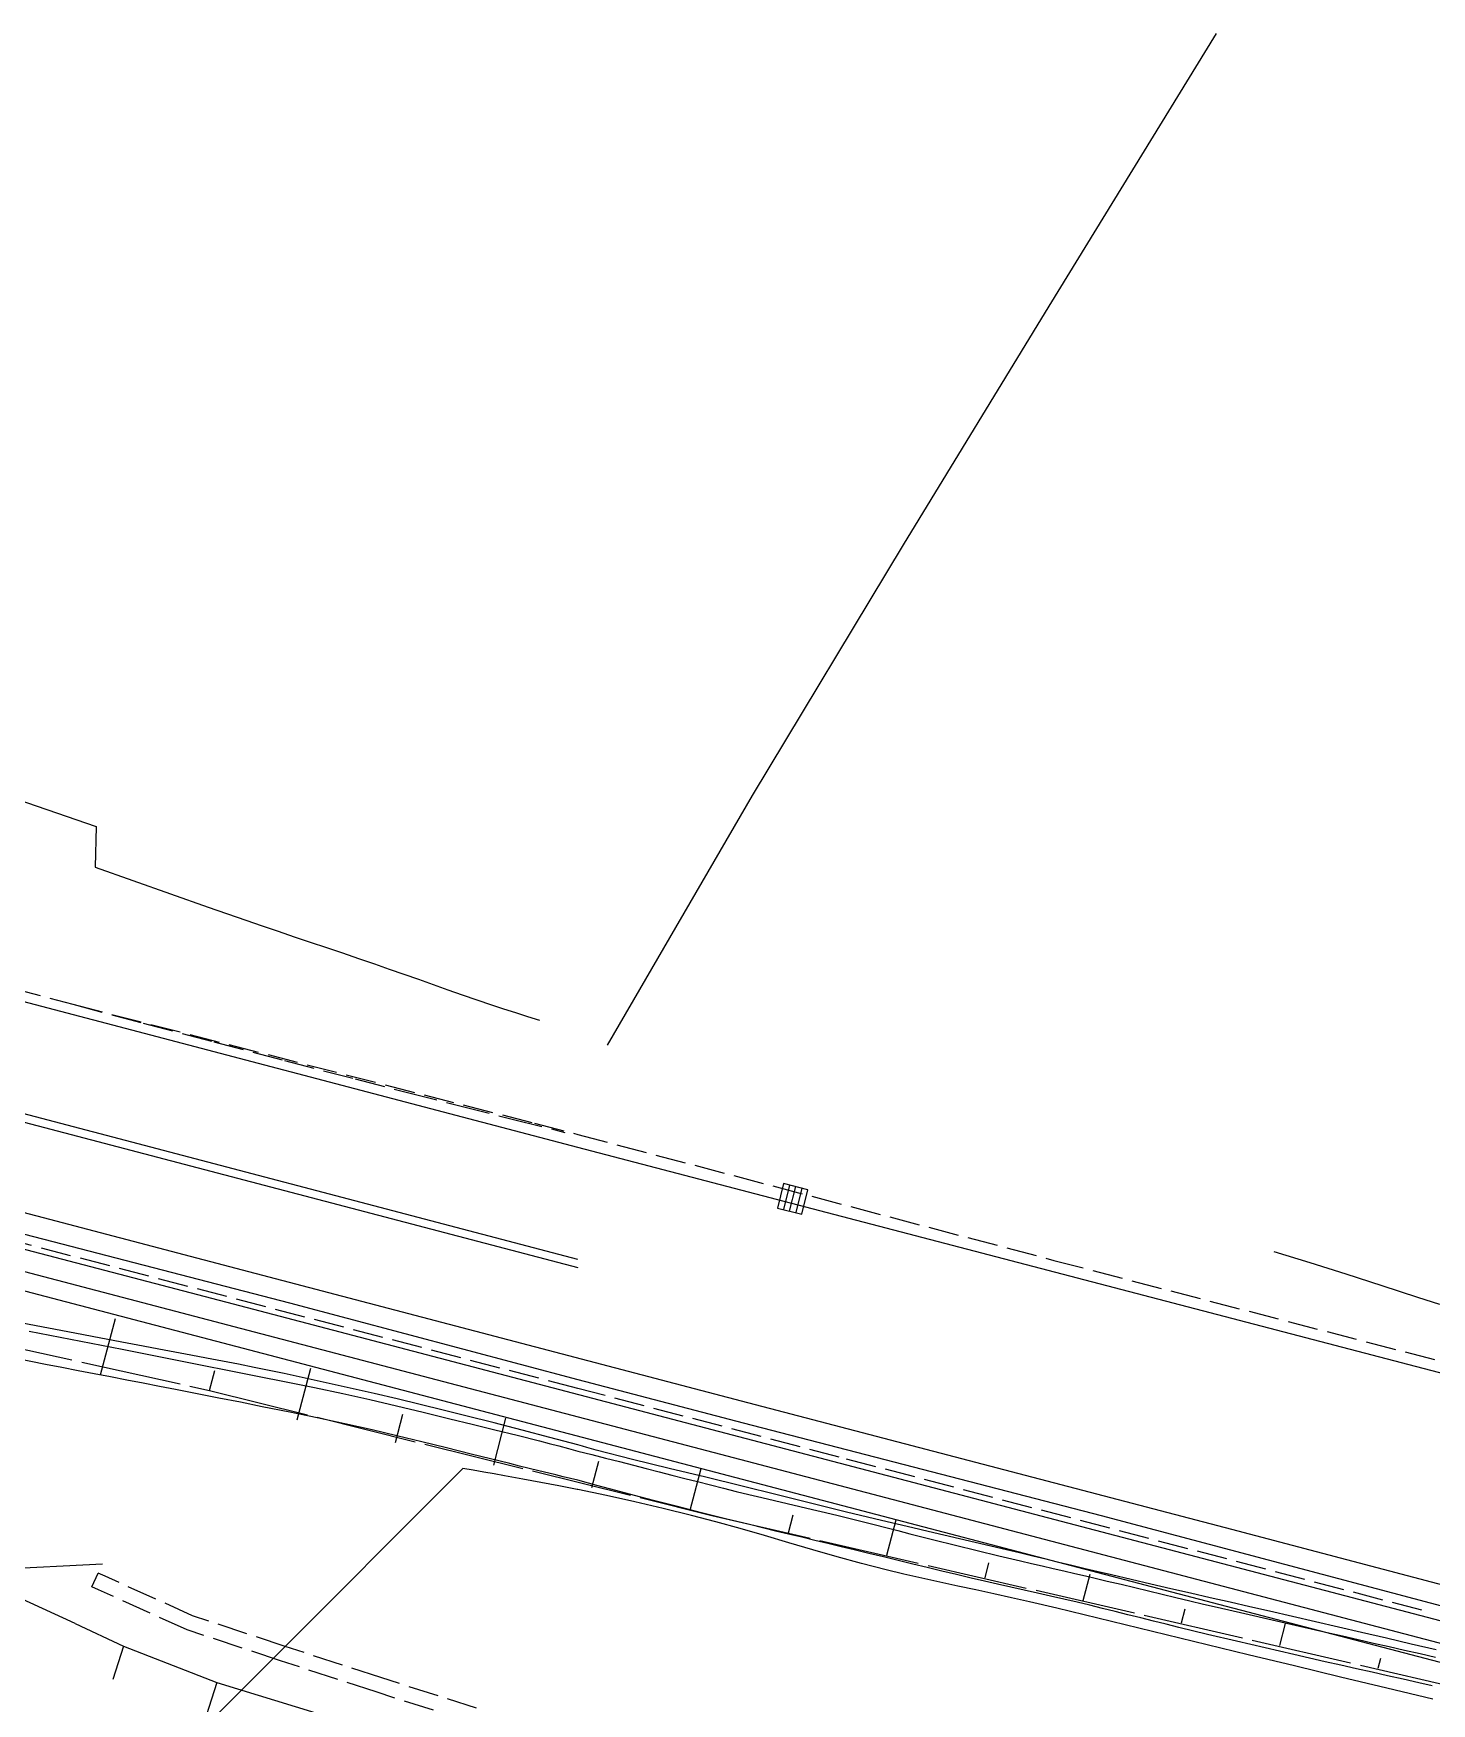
# Model space of a CAD drawing. Header units: millimetres. Extents: x 127045 to 128191, y 151549 to 152340.
# Drawn here: x 127846.1 to 127984.7, y 151842.5 to 152008.1 of the extents above; entities that cross this region are included whole.
import ezdxf

# ---------------------------------------------------------------- set-up
doc = ezdxf.new("R2010")
doc.units = ezdxf.units.MM
doc.header["$MEASUREMENT"] = 0
for name, pattern in [('INT_344$0$TYPE1', [4, 3, -1]), ('INT_344$0$TYPE3', [11, 10, -1]), ('TGV_344$0$TYPE1', [4, 3, -1]), ('VOI_344$0$TYPE3', [11, 10, -1])]:
    doc.linetypes.add(name, pattern=pattern)
doc.layers.get('0').update_dxf_attribs({"color": 252, "linetype": 'CONTINUOUS'})
for name, color, linetype in [('INT_344$0$106', 252, 'CONTINUOUS'), ('INT_344$0$113', 252, 'CONTINUOUS'), ('INT_344$0$136', 252, 'CONTINUOUS'), ('TGV_344$0$1', 252, 'CONTINUOUS'), ('TGV_344$0$36', 252, 'CONTINUOUS'), ('TGV_344$0$5', 252, 'CONTINUOUS'), ('VOI_344$0$101', 252, 'CONTINUOUS'), ('VOI_344$0$113', 252, 'CONTINUOUS')]:
    doc.layers.add(name, color=color, linetype=linetype)

# ---------------------------------------------------------------- blocks, each defined once
blk = doc.blocks.new('INT_344')
for p, q in [((127850.19726, 151850.399955, 67.541634), (127855.001292, 151848.14737, 67.541634)), ((127855.001292, 151848.14737, 67.541634), (127864.248216, 151844.551207, 67.541634)), ((127864.248216, 151844.551207, 67.541634), (127874.082247, 151841.542172, 67.541634))]:
    blk.add_line(p, q)
at = {"layer": 'INT_344$0$106', "linetype": 'INT_344$0$TYPE1'}
for p, q in [((127851.865061, 151854.035672, 67.541634), (127852.490487, 151855.399066, 67.541634)), ((127853.193051, 151855.076781, 67.518837), (127852.490487, 151855.399066, 67.541634)), ((127861.845764, 151851.165649, 67.2883), (127853.188718, 151855.079254, 67.51828)), ((127853.188718, 151855.079254, 67.51828), (127853.193051, 151855.076781, 67.518837)), ((127852.507244, 151853.741086, 67.518837), (127851.865061, 151854.035672, 67.541634)), ((127861.299797, 151849.766309, 67.2883), (127852.506509, 151853.741505, 67.51828)), ((127852.506509, 151853.741505, 67.51828), (127852.507244, 151853.741086, 67.518837)), ((127870.572536, 151846.69945, 67.407608), (127861.299797, 151849.766309, 67.2883)), ((127871.040906, 151848.124454, 67.407608), (127861.845764, 151851.165649, 67.2883)), ((127880.502417, 151845.0341, 67.536774), (127871.040906, 151848.124454, 67.407608)), ((127880.041847, 151843.606548, 67.536774), (127870.572536, 151846.69945, 67.407608)), ((127889.998546, 151842.008208, 67.68734), (127880.502417, 151845.0341, 67.536774)), ((127889.542079, 151840.579349, 67.68734), (127880.041847, 151843.606548, 67.536774))]:
    blk.add_line(p, q, dxfattribs=at)
at = {"layer": 'INT_344$0$113', "linetype": 'INT_344$0$TYPE3'}
for p, q in [((127850.19726, 151850.399955, 67.541634), (127841.53931, 151854.371592, 67.951897)), ((127855.001292, 151848.14737), (127853.936484, 151844.836038)), ((127864.248216, 151844.551207), (127860.796302, 151833.816469))]:
    blk.add_line(p, q, dxfattribs=at)
at = {"layer": 'INT_344$0$136', "linetype": 'Continuous'}
blk.add_line((127842.110431, 151855.759897, 67.951897), (127852.907437, 151856.307995, 67.541634), dxfattribs=at)
blk = doc.blocks.new('TGV_344$0$685_STERFPUT')
for p, q in [((-1, 2), (-1, -2)), ((0, -2), (0, 2)), ((1, 2), (1, -2))]:
    blk.add_line(p, q)
blk.add_lwpolyline([(-2, -2), (2, -2), (2, 2), (-2, 2), (-2, -2)])
blk = doc.blocks.new('TGV_344')
at = {"layer": 'TGV_344$0$1', "linetype": 'Continuous'}
blk.add_line((127900.062, 151897.607, 66.123001), (127771.86, 151931.294, 64.334), dxfattribs=at)
at = {"layer": 'TGV_344$0$1'}
for p, q in [((127900.062, 151886.506, 67.176003), (127767.561, 151921.293, 65.257004)), ((127766.761, 151920.693, 65.248001), (127900.062, 151885.706, 67.260002)), ((127924.062, 151891.309, 66.459), (127900.062, 151897.607, 66.123001)), ((127827.361, 151893.598, 65.063004), (127871.462, 151882.202, 65.601997)), ((128009.364, 151869.016, 67.782997), (127924.062, 151891.309, 66.459)), ((127871.462, 151882.202, 65.601997), (127900.062, 151874.605, 66.168999)), ((127847.561845, 151879.698444, 68.676003), (127844.962, 151880.199, 68.703003)), ((127850.161711, 151879.197998, 68.649002), (127847.561845, 151879.698444, 68.676003)), ((127845.637841, 151879.403564, 68.527748), (127848.71303, 151878.804774, 68.426498)), ((127848.71303, 151878.804774, 68.426498), (127851.787704, 151878.203347, 68.325249)), ((127852.761722, 151878.698303, 68.622002), (127850.161711, 151879.197998, 68.649002)), ((127851.787704, 151878.203347, 68.325249), (127854.862, 151877.6, 68.223999)), ((127855.362, 151878.2, 68.595001), (127852.761722, 151878.698303, 68.622002)), ((127856.937168, 151877.901129, 68.62325), (127855.362, 151878.2, 68.595001)), ((127858.513079, 151877.606201, 68.6515), (127856.937168, 151877.901129, 68.62325)), ((127847.262, 151876.099, 68.565002), (127844.198305, 151876.705142, 68.611127)), ((127854.862, 151877.6, 68.223999), (127857.512665, 151877.078624, 68.20825)), ((127857.512665, 151877.078624, 68.20825), (127860.163058, 151876.55586, 68.192501)), ((127860.089355, 151877.313253, 68.679749), (127858.513079, 151877.606201, 68.6515)), ((127861.665627, 151877.020319, 68.707998), (127860.089355, 151877.313253, 68.679749)), ((127860.163058, 151876.55586, 68.192501), (127862.812924, 151876.030416, 68.176752)), ((127863.241512, 151876.724895, 68.736248), (127861.665627, 151877.020319, 68.707998)), ((127864.816473, 151876.424506, 68.764498), (127863.241512, 151876.724895, 68.736248)), ((127866.390113, 151876.117192, 68.792748), (127864.816473, 151876.424506, 68.764498)), ((127848.873838, 151875.783209, 68.520002), (127847.262, 151876.099, 68.565002)), ((127850.486152, 151875.469858, 68.475002), (127848.873838, 151875.783209, 68.520002)), ((127852.098803, 151875.158253, 68.430002), (127850.486152, 151875.469858, 68.475002)), ((127853.711656, 151874.8477, 68.385002), (127852.098803, 151875.158253, 68.430002)), ((127855.324549, 151874.537372, 68.340002), (127853.711656, 151874.8477, 68.385002)), ((127856.937328, 151874.226442, 68.295002), (127855.324549, 151874.537372, 68.340002)), ((127862.812924, 151876.030416, 68.176752), (127865.462, 151875.501, 68.161003)), ((127865.462, 151875.501, 68.161003), (127868.289195, 151874.937885, 68.113755)), ((127867.962, 151875.801, 68.820999), (127866.390113, 151876.117192, 68.792748)), ((127870.943254, 151875.180048, 68.649996), (127867.962, 151875.801, 68.820999)), ((127868.289195, 151874.937885, 68.113755), (127871.117015, 151874.376985, 68.066504)), ((127873.919996, 151874.537903, 68.478998), (127870.943254, 151875.180048, 68.649996)), ((127876.892722, 151873.877561, 68.308), (127873.919996, 151874.537903, 68.478998)), ((127900.062, 151874.605, 66.168999), (127916.463, 151870.306, 66.492996)), ((127858.549857, 151873.914216, 68.250002), (127856.937328, 151874.226442, 68.295002)), ((127860.162, 151873.6, 68.205002), (127858.549857, 151873.914216, 68.250002)), ((127862.312894, 151873.179881, 68.124253), (127860.162, 151873.6, 68.205002)), ((127864.463734, 151872.759383, 68.043504), (127862.312894, 151873.179881, 68.124253)), ((127871.117015, 151874.376985, 68.066504), (127873.942395, 151873.803329, 68.019252)), ((127873.942395, 151873.803329, 68.019252), (127876.762, 151873.202, 67.972)), ((127876.762, 151873.202, 67.972), (127879.418176, 151872.603396, 67.99)), ((127879.862, 151873.202, 68.137001), (127876.892722, 151873.877561, 68.308)), ((127882.141362, 151872.670379, 68.211001), (127879.862, 151873.202, 68.137001)), ((127866.613715, 151872.334442, 67.962754), (127864.463734, 151872.759383, 68.043504)), ((127868.762, 151871.901, 67.882004), (127866.613715, 151872.334442, 67.962754)), ((127871.490549, 151871.34382, 67.931251), (127868.762, 151871.901, 67.882004)), ((127874.218322, 151870.782208, 67.9805), (127871.490549, 151871.34382, 67.931251)), ((127879.418176, 151872.603396, 67.99), (127882.068623, 151871.979972, 68.008)), ((127882.068623, 151871.979972, 68.008), (127884.7157, 151871.342825, 68.026)), ((127884.417579, 151872.125495, 68.285001), (127882.141362, 151872.670379, 68.211001)), ((127886.690998, 151871.569115, 68.358999), (127884.417579, 151872.125495, 68.285001)), ((127884.7157, 151871.342825, 68.026), (127887.362, 151870.703, 68.043999)), ((127888.962, 151871.003, 68.432999), (127886.690998, 151871.569115, 68.358999)), ((127876.942995, 151870.205229, 68.029751), (127874.218322, 151870.782208, 67.9805)), ((127879.662, 151869.602, 68.079002), (127876.942995, 151870.205229, 68.029751)), ((127882.117712, 151869.025562, 68.097003), (127879.662, 151869.602, 68.079002)), ((127887.362, 151870.703, 68.043999), (127889.589385, 151870.162992, 68.04175)), ((127891.741961, 151870.297365, 51.324659), (127888.962, 151871.003, 68.432999)), ((127889.589385, 151870.162992, 68.04175), (127891.815521, 151869.617817, 68.039501)), ((127894.518654, 151869.578977, 34.216499), (127891.741961, 151870.297365, 51.324659)), ((127891.815521, 151869.617817, 68.039501), (127894.039903, 151869.065482, 68.037252)), ((127897.29202, 151868.84785, 17.10834), (127894.518654, 151869.578977, 34.216499)), ((127916.463, 151870.306, 66.492996), (127951.963, 151861.109, 67.051003)), ((127884.567241, 151868.423225, 68.115003), (127882.117712, 151869.025562, 68.097003)), ((127887.014084, 151867.810541, 68.133002), (127884.567241, 151868.423225, 68.115003)), ((127894.039903, 151869.065482, 68.037252), (127896.262, 151868.504, 68.035004)), ((127896.262, 151868.504, 68.035004), (127897.213653, 151868.259358, 51.026193)), ((127897.213653, 151868.259358, 51.026193), (127898.164379, 151868.011142, 34.017502)), ((127900.062, 151868.104), (127897.29202, 151868.84785, 17.10834)), ((127898.164379, 151868.011142, 34.017502), (127899.114166, 151867.759355, 17.008811)), ((127900.510947, 151867.974346, 17.216454), (127900.062, 151868.104)), ((127900.960776, 151867.847791, 34.432499), (127900.510947, 151867.974346, 17.216454)), ((127889.462, 151867.203, 68.151001), (127887.014084, 151867.810541, 68.133002)), ((127890.424723, 151866.966026, 68.163376), (127889.462, 151867.203, 68.151001)), ((127891.387271, 151866.728339, 68.175751), (127890.424723, 151866.966026, 68.163376)), ((127892.349712, 151866.49022, 68.188126), (127891.387271, 151866.728339, 68.175751)), ((127893.312115, 151866.251948, 68.2005), (127892.349712, 151866.49022, 68.188126)), ((127894.274567, 151866.01387, 68.212875), (127893.312115, 151866.251948, 68.2005)), ((127899.114166, 151867.759355, 17.008811), (127900.063, 151867.504)), ((127900.063, 151867.504), (127901.438066, 151867.154511, 17.08975)), ((127901.411468, 151867.72434, 51.648544), (127900.960776, 151867.847791, 34.432499)), ((127901.863, 151867.604, 68.864998), (127901.411468, 151867.72434, 51.648544)), ((127901.438066, 151867.154511, 17.08975), (127902.813088, 151866.804848, 34.179501)), ((127905.480656, 151866.674875, 68.91925), (127901.863, 151867.604, 68.864998)), ((127902.813088, 151866.804848, 34.179501), (127904.188066, 151866.455011, 51.269251)), ((127904.188066, 151866.455011, 51.269251), (127905.563, 151866.105, 68.359001)), ((127909.106581, 151865.778398, 68.973502), (127905.480656, 151866.674875, 68.91925)), ((127895.237153, 151865.776332, 68.22525), (127894.274567, 151866.01387, 68.212875)), ((127896.199941, 151865.539616, 68.237625), (127895.237153, 151865.776332, 68.22525)), ((127897.163, 151865.304, 68.25), (127896.199941, 151865.539616, 68.237625)), ((127897.887677, 151865.127663, 51.187494), (127897.163, 151865.304, 68.25)), ((127898.61257, 151864.952217, 34.125), (127897.887677, 151865.127663, 51.187494)), ((127899.337678, 151864.777663, 17.062506), (127898.61257, 151864.952217, 34.125)), ((127900.063, 151864.604), (127899.337678, 151864.777663, 17.062506)), ((127901.935549, 151864.095095, 17.118795), (127900.063, 151864.604)), ((127905.563, 151866.105, 68.359001), (127906.837792, 151865.779214, 68.386)), ((127906.837792, 151865.779214, 68.386), (127908.112119, 151865.451614, 68.413)), ((127908.112119, 151865.451614, 68.413), (127909.386231, 151865.12318, 68.439999)), ((127912.735645, 151864.89524, 69.027753), (127909.106581, 151865.778398, 68.973502)), ((127909.386231, 151865.12318, 68.439999), (127910.660377, 151864.794888, 68.466998)), ((127910.660377, 151864.794888, 68.466998), (127911.934871, 151864.467856, 68.493998)), ((127916.363, 151864.006, 69.082001), (127912.735645, 151864.89524, 69.027753)), ((127903.809746, 151863.59229, 34.237499), (127901.935549, 151864.095095, 17.118795)), ((127905.685569, 151863.09559, 51.356203), (127903.809746, 151863.59229, 34.237499)), ((127907.563, 151862.605, 68.474998), (127905.685569, 151863.09559, 51.356203)), ((127911.934871, 151864.467856, 68.493998), (127913.209979, 151864.14321, 68.520997)), ((127913.209979, 151864.14321, 68.520997), (127914.485945, 151863.82193, 68.547997)), ((127914.485945, 151863.82193, 68.547997), (127915.763, 151863.505, 68.574997)), ((127915.763, 151863.505, 68.574997), (127917.023802, 151863.197974, 68.600872)), ((127919.811698, 151863.151095, 69.115501), (127916.363, 151864.006, 69.082001)), ((127917.023802, 151863.197974, 68.600872), (127918.285967, 151862.896618, 68.626748)), ((127923.26009, 151862.294811, 69.149002), (127919.811698, 151863.151095, 69.115501)), ((127909.935131, 151861.993679, 68.492748), (127907.563, 151862.605, 68.474998)), ((127912.309306, 151861.390357, 68.510498), (127909.935131, 151861.993679, 68.492748)), ((127914.685326, 151860.794356, 68.528248), (127912.309306, 151861.390357, 68.510498)), ((127918.285967, 151862.896618, 68.626748), (127919.549062, 151862.599226, 68.652623)), ((127919.549062, 151862.599226, 68.652623), (127920.812676, 151862.304089, 68.678498)), ((127920.812676, 151862.304089, 68.678498), (127922.076326, 151862.009128, 68.704372)), ((127922.076326, 151862.009128, 68.704372), (127923.339539, 151861.712267, 68.730247)), ((127926.709948, 151861.444369, 69.182503), (127923.26009, 151862.294811, 69.149002)), ((127923.339539, 151861.712267, 68.730247), (127924.601907, 151861.411793, 68.756122)), ((127924.601907, 151861.411793, 68.756122), (127925.863, 151861.106, 68.781998)), ((127930.163, 151860.607, 69.216003), (127926.709948, 151861.444369, 69.182503)), ((127917.063, 151860.205, 68.545998), (127914.685326, 151860.794356, 68.528248)), ((127918.361604, 151859.886819, 68.548373), (127917.063, 151860.205, 68.545998)), ((127919.660988, 151859.571844, 68.550749), (127918.361604, 151859.886819, 68.548373)), ((127925.863, 151861.106, 68.781998), (127927.052031, 151860.812186, 68.779748)), ((127927.052031, 151860.812186, 68.779748), (127928.240013, 151860.514167, 68.777498)), ((127928.240013, 151860.514167, 68.777498), (127929.427222, 151860.213107, 68.775248)), ((127929.427222, 151860.213107, 68.775248), (127930.613948, 151859.910168, 68.772999)), ((127931.711447, 151860.237978, 69.234003), (127930.163, 151860.607, 69.216003)), ((127930.613948, 151859.910168, 68.772999), (127931.800546, 151859.606773, 68.770749)), ((127933.260963, 151859.873484, 69.252003), (127931.711447, 151860.237978, 69.234003)), ((127931.800546, 151859.606773, 68.770749), (127932.987393, 151859.304339, 68.768499)), ((127934.811243, 151859.512272, 69.270003), (127933.260963, 151859.873484, 69.252003)), ((127951.963, 151861.109, 67.051003), (128014.364, 151844.515, 67.969002)), ((127920.960965, 151859.259334, 68.553124), (127919.660988, 151859.571844, 68.550749)), ((127922.261353, 151858.948548, 68.5555), (127920.960965, 151859.259334, 68.553124)), ((127923.561936, 151858.638634, 68.557876), (127922.261353, 151858.948548, 68.5555)), ((127924.862524, 151858.328733, 68.560251), (127923.561936, 151858.638634, 68.557876)), ((127926.162938, 151858.018102, 68.562627), (127924.862524, 151858.328733, 68.560251)), ((127927.463, 151857.706, 68.565002), (127926.162938, 151858.018102, 68.562627)), ((127932.987393, 151859.304339, 68.768499), (127934.174783, 151859.004027, 68.76625)), ((127934.174783, 151859.004027, 68.76625), (127935.363, 151858.707, 68.764)), ((127936.361991, 151859.153093, 69.288002), (127934.811243, 151859.512272, 69.270003)), ((127935.363, 151858.707, 68.764), (127937.511288, 151858.175282, 68.73925)), ((127937.912855, 151858.794468, 69.306002), (127936.361991, 151859.153093, 69.288002)), ((127937.511288, 151858.175282, 68.73925), (127939.660504, 151857.647306, 68.714501)), ((127939.463508, 151858.434909, 69.324001), (127937.912855, 151858.794468, 69.306002)), ((127941.013655, 151858.073169, 69.342001), (127939.463508, 151858.434909, 69.324001)), ((127942.563, 151857.708, 69.360001), (127941.013655, 151858.073169, 69.342001)), ((127928.912917, 151857.3558, 68.568377), (127927.463, 151857.706, 68.565002)), ((127930.362426, 151857.003912, 68.571753), (127928.912917, 151857.3558, 68.568377)), ((127931.811725, 151856.651166, 68.575128), (127930.362426, 151857.003912, 68.571753)), ((127933.261015, 151856.298388, 68.578503), (127931.811725, 151856.651166, 68.575128)), ((127934.710565, 151855.946622, 68.581878), (127933.261015, 151856.298388, 68.578503)), ((127939.660504, 151857.647306, 68.714501), (127941.810971, 151857.124426, 68.689751)), ((127941.810971, 151857.124426, 68.689751), (127943.963, 151856.608, 68.665001)), ((127943.863584, 151857.398061, 69.304875), (127942.563, 151857.708, 69.360001)), ((127945.163513, 151857.08539, 69.24975), (127943.863584, 151857.398061, 69.304875)), ((127943.963, 151856.608, 68.665001), (127945.037002, 151856.35383, 68.6695)), ((127945.037002, 151856.35383, 68.6695), (127946.111687, 151856.102571, 68.674)), ((127946.463013, 151856.770946, 69.194625), (127945.163513, 151857.08539, 69.24975)), ((127947.762311, 151856.455684, 69.1395), (127946.463013, 151856.770946, 69.194625)), ((127949.061701, 151856.140773, 69.084375), (127947.762311, 151856.455684, 69.1395)), ((127936.160617, 151855.596915, 68.585253), (127934.710565, 151855.946622, 68.581878)), ((127937.611366, 151855.250098, 68.588628), (127936.160617, 151855.596915, 68.585253)), ((127939.063, 151854.907, 68.592003), (127937.611366, 151855.250098, 68.588628)), ((127940.374347, 151854.602092, 68.596502), (127939.063, 151854.907, 68.592003)), ((127946.111687, 151856.102571, 68.674), (127947.186864, 151855.853433, 68.678499)), ((127947.186864, 151855.853433, 68.678499), (127948.262345, 151855.605627, 68.682999)), ((127948.262345, 151855.605627, 68.682999), (127949.337902, 151855.35818, 68.687498)), ((127950.361462, 151855.827384, 69.02925), (127949.061701, 151856.140773, 69.084375)), ((127949.337902, 151855.35818, 68.687498), (127950.41332, 151855.110121, 68.691998)), ((127951.661822, 151855.516473, 68.974124), (127950.361462, 151855.827384, 69.02925)), ((127950.41332, 151855.110121, 68.691998), (127951.488416, 151854.860658, 68.696497)), ((127951.488416, 151854.860658, 68.696497), (127952.563, 151854.609, 68.700996)), ((127952.963, 151855.209, 68.918999), (127951.661822, 151855.516473, 68.974124)), ((127954.923824, 151854.751272, 68.935874), (127952.963, 151855.209, 68.918999)), ((127956.885679, 151854.297987, 68.952749), (127954.923824, 151854.751272, 68.935874)), ((127941.686878, 151854.302333, 68.601002), (127940.374347, 151854.602092, 68.596502)), ((127943.000175, 151854.005981, 68.605501), (127941.686878, 151854.302333, 68.601002)), ((127944.313836, 151853.711289, 68.610001), (127943.000175, 151854.005981, 68.605501)), ((127945.627406, 151853.416121, 68.6145), (127944.313836, 151853.711289, 68.610001)), ((127946.940398, 151853.118346, 68.618999), (127945.627406, 151853.416121, 68.6145)), ((127948.252406, 151852.816219, 68.623499), (127946.940398, 151853.118346, 68.618999)), ((127952.563, 151854.609, 68.700996), (127953.926199, 151854.286536, 68.690997)), ((127953.926199, 151854.286536, 68.690997), (127955.288796, 151853.96154, 68.680998)), ((127955.288796, 151853.96154, 68.680998), (127956.650995, 151853.634886, 68.670999)), ((127956.650995, 151853.634886, 68.670999), (127958.013003, 151853.307448, 68.660999)), ((127958.848311, 151853.848094, 68.969625), (127956.885679, 151854.297987, 68.952749)), ((127958.013003, 151853.307448, 68.660999), (127959.375077, 151852.980265, 68.651)), ((127960.811474, 151853.400541, 68.9865), (127958.848311, 151853.848094, 68.969625)), ((127959.375077, 151852.980265, 68.651), (127960.737464, 151852.65438, 68.641001)), ((127962.774879, 151852.95411, 69.003375), (127960.811474, 151853.400541, 68.9865)), ((127949.563, 151852.508, 68.627998), (127948.252406, 151852.816219, 68.623499)), ((127950.827642, 151852.203775, 68.635749), (127949.563, 151852.508, 68.627998)), ((127952.090904, 151851.893883, 68.6435), (127950.827642, 151852.203775, 68.635749)), ((127953.353149, 151851.579914, 68.65125), (127952.090904, 151851.893883, 68.6435)), ((127954.614761, 151851.26345, 68.659001), (127953.353149, 151851.579914, 68.65125)), ((127960.737464, 151852.65438, 68.641001), (127962.100371, 151852.330666, 68.631002)), ((127962.100371, 151852.330666, 68.631002), (127963.464, 151852.01, 68.621002)), ((127964.738262, 151852.507578, 69.02025), (127962.774879, 151852.95411, 69.003375)), ((127963.464, 151852.01, 68.621002), (127966.187338, 151851.377996, 68.612001)), ((127966.701383, 151852.059893, 69.037126), (127964.738262, 151852.507578, 69.02025)), ((127966.187338, 151851.377996, 68.612001), (127968.912404, 151850.753481, 68.603001)), ((127968.664, 151851.61, 69.054001), (127966.701383, 151852.059893, 69.037126)), ((127970.939274, 151851.086438, 69.03825), (127968.664, 151851.61, 69.054001)), ((127955.8762, 151850.94637, 68.666751), (127954.614761, 151851.26345, 68.659001)), ((127957.137961, 151850.630548, 68.674501), (127955.8762, 151850.94637, 68.666751)), ((127958.400436, 151850.317563, 68.682252), (127957.137961, 151850.630548, 68.674501)), ((127959.664, 151850.009, 68.690002), (127958.400436, 151850.317563, 68.682252)), ((127962.511422, 151849.323405, 68.683502), (127959.664, 151850.009, 68.690002)), ((127968.912404, 151850.753481, 68.603001), (127971.638263, 151850.132477, 68.594)), ((127973.214374, 151850.562121, 69.022499), (127970.939274, 151851.086438, 69.03825)), ((127971.638263, 151850.132477, 68.594), (127974.364, 151849.511, 68.584999)), ((127975.489287, 151850.036993, 69.006748), (127973.214374, 151850.562121, 69.022499)), ((127977.764, 151849.511, 68.990997), (127975.489287, 151850.036993, 69.006748)), ((127965.360536, 151848.644876, 68.677002), (127962.511422, 151849.323405, 68.683502)), ((127968.211383, 151847.973658, 68.670502), (127965.360536, 151848.644876, 68.677002)), ((127974.364, 151849.511, 68.584999), (127975.901387, 151849.160632, 68.600749)), ((127975.901387, 151849.160632, 68.600749), (127977.439065, 151848.811545, 68.616499)), ((127977.439065, 151848.811545, 68.616499), (127978.97691, 151848.463195, 68.632249)), ((127980.239403, 151848.937993, 69.042747), (127977.764, 151849.511, 68.990997)), ((127978.97691, 151848.463195, 68.632249), (127980.514798, 151848.115039, 68.647999)), ((127982.714678, 151848.364425, 69.094498), (127980.239403, 151848.937993, 69.042747)), ((127980.514798, 151848.115039, 68.647999), (127982.05259, 151847.766439, 68.663749)), ((127985.189614, 151847.789394, 69.146248), (127982.714678, 151848.364425, 69.094498)), ((127971.064, 151847.31, 68.664001), (127968.211383, 151847.973658, 68.670502)), ((127972.612742, 151846.954553, 68.669501), (127971.064, 151847.31, 68.664001)), ((127974.162511, 151846.603617, 68.675001), (127972.612742, 151846.954553, 68.669501)), ((127975.712981, 151846.255814, 68.680501), (127974.162511, 151846.603617, 68.675001)), ((127982.05259, 151847.766439, 68.663749), (127983.590137, 151847.416762, 68.679499)), ((127983.590137, 151847.416762, 68.679499), (127985.127316, 151847.065463, 68.695249)), ((127977.263838, 151845.909765, 68.686001), (127975.712981, 151846.255814, 68.680501)), ((127978.814714, 151845.563809, 68.691501), (127977.263838, 151845.909765, 68.686001)), ((127980.365243, 151845.216282, 68.697), (127978.814714, 151845.563809, 68.691501)), ((127981.915113, 151844.865804, 68.7025), (127980.365243, 151845.216282, 68.697)), ((127983.464, 151844.511, 68.708), (127981.915113, 151844.865804, 68.7025)), ((127984.790106, 151844.203317, 68.707125), (127983.464, 151844.511, 68.708))]:
    blk.add_line(p, q, dxfattribs=at)
at = {"layer": 'TGV_344$0$36'}
for p, q in [((127963.371, 152008.088, 70.655998), (127946.769, 151981.042, 70.295998)), ((127946.769, 151981.042, 70.295998), (127932.305, 151957.373, 69.809998)), ((127932.305, 151957.373, 69.809998), (127917.329, 151932.516, 69.512001)), ((127834.087, 151935.713, 70.341003), (127852.285, 151929.44, 70.125)), ((127917.329, 151932.516, 69.512001), (127902.971, 151907.758, 69.216003)), ((127852.285, 151929.44, 70.125), (127852.187, 151925.407, 69.981003)), ((127852.187, 151925.407, 69.989998), (127855.920146, 151924.070998, 69.877248)), ((127855.920146, 151924.070998, 69.877248), (127859.657385, 151922.746489, 69.7645)), ((127859.657385, 151922.746489, 69.7645), (127863.398681, 151921.433486, 69.651751)), ((127863.398681, 151921.433486, 69.651751), (127867.144, 151920.132, 69.539001)), ((127867.144, 151920.132, 69.539001), (127868.736545, 151919.584623, 69.496251)), ((127868.736545, 151919.584623, 69.496251), (127870.330876, 151919.04248, 69.4535)), ((127870.330876, 151919.04248, 69.4535), (127871.926454, 151918.504035, 69.41075)), ((127871.926454, 151918.504035, 69.41075), (127873.522751, 151917.967749, 69.368)), ((127873.522751, 151917.967749, 69.368), (127875.119136, 151917.431746, 69.32525)), ((127875.119136, 151917.431746, 69.32525), (127876.71499, 151916.894147, 69.282499)), ((127876.71499, 151916.894147, 69.282499), (127878.30979, 151916.35341, 69.239749)), ((127878.30979, 151916.35341, 69.239749), (127879.903, 151915.808, 69.196999)), ((127879.903, 151915.808, 69.196999), (127881.354031, 151915.304605, 69.186874)), ((127881.354031, 151915.304605, 69.186874), (127882.802945, 151914.795154, 69.176749)), ((127882.802945, 151914.795154, 69.176749), (127884.250569, 151914.282084, 69.166624)), ((127884.250569, 151914.282084, 69.166624), (127885.697756, 151913.767821, 69.156499)), ((127885.697756, 151913.767821, 69.156499), (127887.145593, 151913.255184, 69.146374)), ((127887.145593, 151913.255184, 69.146374), (127888.595035, 151912.747043, 69.136248)), ((127888.595035, 151912.747043, 69.136248), (127890.04691, 151912.245831, 69.126123)), ((127890.04691, 151912.245831, 69.126123), (127891.502, 151911.754, 69.115997)), ((127891.502, 151911.754, 69.115997), (127892.687281, 151911.362643, 69.138499)), ((127892.687281, 151911.362643, 69.138499), (127893.875245, 151910.979512, 69.160999)), ((127893.875245, 151910.979512, 69.160999), (127895.065838, 151910.604625, 69.1835)), ((127895.065838, 151910.604625, 69.1835), (127896.259, 151910.238, 69.206001)), ((127972.676047, 151886.150745, 69.479), (127969.101, 151887.256, 69.513)), ((127976.245946, 151885.028977, 69.445), (127972.676047, 151886.150745, 69.479)), ((127979.810623, 151883.890721, 69.410999), (127976.245946, 151885.028977, 69.445)), ((127983.37, 151882.736, 69.376999), (127979.810623, 151883.890721, 69.410999)), ((127985.541269, 151882.019511, 69.343249), (127983.37, 151882.736, 69.376999)), ((127888.64, 151865.769, 67.612), (127885.888604, 151863.011147, 67.58275)), ((127889.67871, 151865.594061, 67.65925), (127888.64, 151865.769, 67.612)), ((127890.716789, 151865.415414, 67.706501), (127889.67871, 151865.594061, 67.65925)), ((127891.754224, 151865.233059, 67.753752), (127890.716789, 151865.415414, 67.706501)), ((127892.791, 151865.047, 67.801003), (127891.754224, 151865.233059, 67.753752)), ((127894.588181, 151864.718635, 67.882002), (127892.791, 151865.047, 67.801003)), ((127896.384328, 151864.384594, 67.963), (127894.588181, 151864.718635, 67.882002)), ((127885.888604, 151863.011147, 67.58275), (127883.136639, 151860.253863, 67.553501)), ((127898.179069, 151864.043005, 68.044), (127896.384328, 151864.384594, 67.963)), ((127899.972, 151863.692, 68.125), (127898.179069, 151864.043005, 68.044)), ((127899.994784, 151863.687415, 51.093651), (127899.972, 151863.692, 68.125)), ((127900.017546, 151863.68272, 34.0625), (127899.994784, 151863.687415, 51.093651)), ((127900.040285, 151863.677915, 17.031349), (127900.017546, 151863.68272, 34.0625)), ((127900.063, 151863.673), (127900.040285, 151863.677915, 17.031349)), ((127902.890209, 151863.086871, 17.090412), (127900.063, 151863.673)), ((127905.709903, 151862.465597, 34.179501), (127902.890209, 151863.086871, 17.090412)), ((127908.521645, 151861.809272, 51.268589), (127905.709903, 151862.465597, 34.179501)), ((127911.325, 151861.118, 68.359001), (127908.521645, 151861.809272, 51.268589)), ((127883.136639, 151860.253863, 67.553501), (127880.384104, 151857.497147, 67.524252)), ((127913.7481, 151860.483172, 68.376877), (127911.325, 151861.118, 68.359001)), ((127916.161623, 151859.813135, 68.394752), (127913.7481, 151860.483172, 68.376877)), ((127918.568181, 151859.119204, 68.412626), (127916.161623, 151859.813135, 68.394752)), ((127920.970829, 151858.412576, 68.430499), (127918.568181, 151859.119204, 68.412626)), ((127923.373752, 151857.706606, 68.448373), (127920.970829, 151858.412576, 68.430499)), ((127880.384104, 151857.497147, 67.524252), (127877.631, 151854.741, 67.495003)), ((127925.780981, 151857.014697, 68.466247), (127923.373752, 151857.706606, 68.448373)), ((127928.195545, 151856.348052, 68.484122), (127925.780981, 151857.014697, 68.466247)), ((127930.62, 151855.718, 68.501999), (127928.195545, 151856.348052, 68.484122)), ((127877.631, 151854.741, 67.495003), (127874.167281, 151851.261721, 67.456504)), ((127932.391557, 151855.286975, 68.494123), (127930.62, 151855.718, 68.501999)), ((127934.168418, 151854.878559, 68.486248), (127932.391557, 151855.286975, 68.494123)), ((127935.948946, 151854.486898, 68.478373), (127934.168418, 151854.878559, 68.486248)), ((127937.731731, 151854.106086, 68.470498), (127935.948946, 151854.486898, 68.478373)), ((127939.515033, 151853.729195, 68.462625), (127937.731731, 151854.106086, 68.470498)), ((127941.297733, 151853.349168, 68.454751), (127939.515033, 151853.729195, 68.462625)), ((127943.078529, 151852.960072, 68.446877), (127941.297733, 151853.349168, 68.454751)), ((127944.856, 151852.556, 68.439003), (127943.078529, 151852.960072, 68.446877)), ((127947.570801, 151851.918039, 68.444628), (127944.856, 151852.556, 68.439003)), ((127950.282811, 151851.268351, 68.450253), (127947.570801, 151851.918039, 68.444628)), ((127874.167281, 151851.261721, 67.456504), (127870.709148, 151847.776591, 67.418004)), ((127952.992661, 151850.609778, 68.455878), (127950.282811, 151851.268351, 68.450253)), ((127955.701017, 151849.945154, 68.461502), (127952.992661, 151850.609778, 68.455878)), ((127958.408624, 151849.277774, 68.467127), (127955.701017, 151849.945154, 68.461502)), ((127961.116364, 151848.610904, 68.472752), (127958.408624, 151849.277774, 68.467127)), ((127963.82493, 151847.947369, 68.478376), (127961.116364, 151848.610904, 68.472752)), ((127870.709148, 151847.776591, 67.418004), (127867.240391, 151844.301866, 67.379504)), ((127966.535, 151847.29, 68.484001), (127963.82493, 151847.947369, 68.478376)), ((127971.113899, 151846.184858, 68.380501), (127966.535, 151847.29, 68.484001)), ((127975.693073, 151845.080727, 68.277001), (127971.113899, 151846.184858, 68.380501)), ((127980.274222, 151843.984729, 68.173501), (127975.693073, 151845.080727, 68.277001)), ((127867.240391, 151844.301866, 67.379504), (127863.745, 151840.854, 67.341003)), ((127984.859, 151842.904, 68.07), (127980.274222, 151843.984729, 68.173501))]:
    blk.add_line(p, q, dxfattribs=at)
at = {"layer": 'TGV_344$0$5', "linetype": 'TGV_344$0$TYPE1'}
for p, q in [((127843.833331, 151913.441591, 65.185753), (127849.961, 151911.802, 65.188004)), ((127849.961, 151911.802, 65.188004), (127856.957018, 151909.937785, 65.336502)), ((127849.961, 151911.802, 65.319), (127895.762, 151900.007, 66.128998)), ((127856.957018, 151909.937785, 65.336502), (127863.954656, 151908.079586, 65.485)), ((127863.954656, 151908.079586, 65.485), (127870.955477, 151906.233342, 65.633499)), ((127900.062, 151873.705, 66.155998), (127776.661, 151905.993, 64.421997)), ((127870.955477, 151906.233342, 65.633499), (127877.961, 151904.405, 65.781998)), ((127877.961, 151904.405, 65.781998), (127883.156826, 151903.063184, 65.869749)), ((127883.156826, 151903.063184, 65.869749), (127888.355618, 151901.732907, 65.9575)), ((127888.355618, 151901.732907, 65.9575), (127893.557352, 151900.414177, 66.045252)), ((127893.557352, 151900.414177, 66.045252), (127898.762, 151899.107, 66.133003)), ((127895.762, 151900.007, 66.128998), (127900.062, 151898.907, 66.184998)), ((127900.062, 151898.907, 66.184998), (127947.263, 151886.411, 66.794998)), ((127947.263, 151886.411, 66.794998), (128005.164, 151871.316, 67.739998)), ((127925.963, 151866.907, 66.519997), (127900.062, 151873.705, 66.155998)), ((127983.764, 151851.712, 67.43), (127925.963, 151866.907, 66.519997))]:
    blk.add_line(p, q, dxfattribs=at)
at = {"linetype": 'Continuous', "xscale": 0.625, "yscale": 0.625, "rotation": 345.92526}
blk.add_blockref('TGV_344$0$685_STERFPUT', (127921.362, 151892.509, 66.302002), dxfattribs=at)
blk = doc.blocks.new('VOI_344')
at = {"layer": 'VOI_344$0$101'}
for p, q in [((127818.27, 151898.2), (127866.75, 151885.48)), ((127817.38, 151894.81), (127865.86, 151882.1)), ((127816.83, 151892.73), (127865.31, 151880.02)), ((127816.36, 151890.95), (127864.84, 151878.23)), ((127866.75, 151885.48), (127916.25, 151872.49)), ((127865.86, 151882.1), (127915.36, 151869.11)), ((127865.31, 151880.02), (127914.82, 151867.03)), ((127864.84, 151878.23), (127914.35, 151865.24)), ((127916.25, 151872.49), (127964.87, 151859.74)), ((127915.36, 151869.11), (127963.98, 151856.35)), ((127914.82, 151867.03), (127963.43, 151854.27)), ((127914.35, 151865.24), (127962.96, 151852.48)), ((127964.87, 151859.74), (127989.24, 151853.34)), ((127963.98, 151856.35), (127988.47, 151849.93)), ((127963.43, 151854.27), (127988, 151847.83)), ((127962.96, 151852.48), (127987.59, 151846.02))]:
    blk.add_line(p, q, dxfattribs=at)
at = {"layer": 'VOI_344$0$113', "linetype": 'VOI_344$0$TYPE3'}
for p, q in [((127743.46, 151900.15), (127863.54, 151873.5)), ((127852.72, 151875.06), (127854.19, 151880.66)), ((127863.54, 151873.5), (127864.06, 151875.5)), ((127872.21, 151870.59), (127873.56, 151875.73)), ((127863.54, 151873.5), (127913.35, 151861.11)), ((127881.96, 151868.35), (127882.69, 151871.15)), ((127891.71, 151866.11), (127892.92, 151870.75)), ((127901.45, 151863.88), (127902.14, 151866.49)), ((127911.2, 151861.64), (127912.28, 151865.78)), ((127913.35, 151861.11), (127987.37, 151844.03)), ((127920.94, 151859.4), (127921.41, 151861.17)), ((127930.69, 151857.16), (127931.61, 151860.68)), ((127940.44, 151854.93), (127940.83, 151856.41)), ((127950.18, 151852.69), (127950.87, 151855.3)), ((127959.93, 151850.45), (127960.3, 151851.86)), ((127969.68, 151848.21), (127970.25, 151850.41)), ((127979.42, 151845.97), (127979.68, 151846.96))]:
    blk.add_line(p, q, dxfattribs=at)
blk = doc.blocks.new('FR-344-A')
for name in ['TGV_344', 'INT_344', 'VOI_344']:
    blk.add_blockref(name, (0, 0))

msp = doc.modelspace()

# ---------------------------------------------------------------- block references
msp.add_blockref('FR-344-A', (0, 0))

doc.saveas('drawing.dxf')
